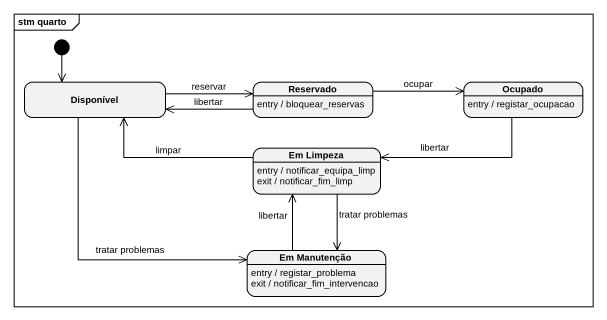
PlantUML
@startuml
mainframe stm quarto
hide empty description
state Disponível
state Reservado
Reservado : entry / bloquear_reservas
state Ocupado
Ocupado : entry / registar_ocupacao
state "Em Limpeza" as Em_Limpeza
Em_Limpeza : entry / notificar_equipa_limp
Em_Limpeza : exit / notificar_fim_limp
state "Em Manutenção" as Em_Manutenção
Em_Manutenção : entry / registar_problema
Em_Manutenção : exit / notificar_fim_intervencao
[*] --> Disponível
Disponível -right-> Reservado : reservar
Disponível --> Em_Manutenção : tratar problemas
Reservado -left-> Disponível : libertar
Reservado -right-> Ocupado : ocupar
Ocupado -left-> Em_Limpeza : libertar
Em_Limpeza -left-> Disponível : limpar
Em_Limpeza --> Em_Manutenção : tratar problemas
Em_Manutenção -up-> Em_Limpeza : libertar
@enduml
